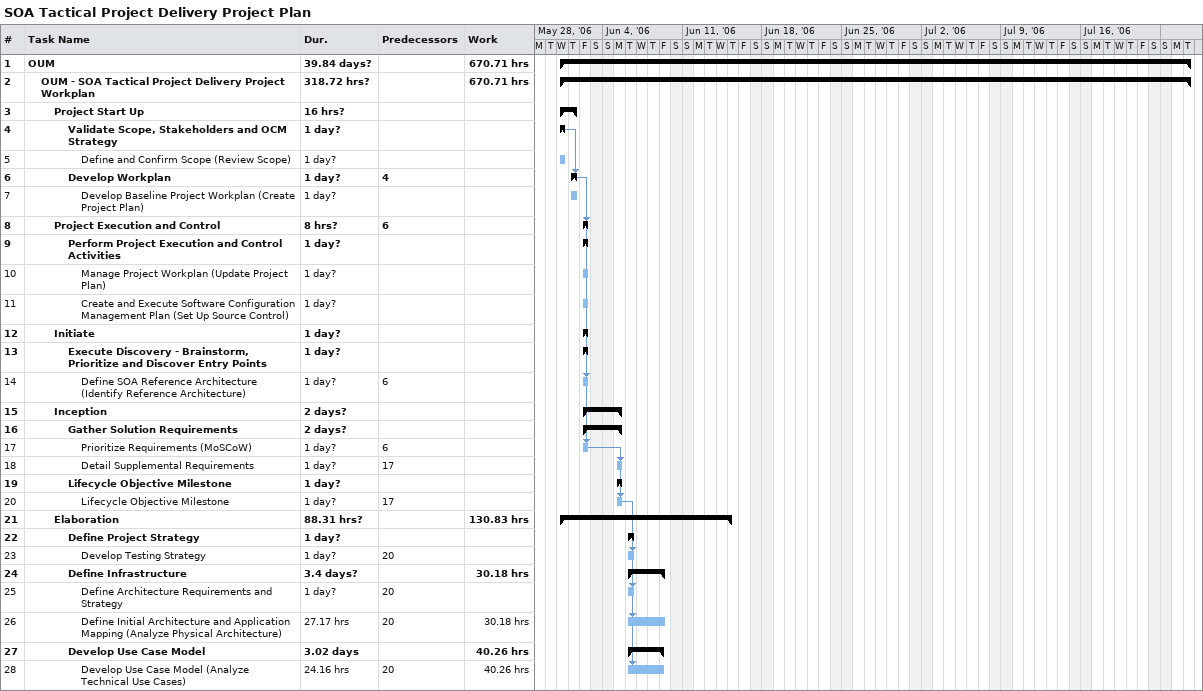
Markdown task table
SOA Tactical Project Delivery Project Plan

| ID | Level | Task | Duration | Start | Finish | Predecessors | Work (h) |
|---|---|---|---|---|---|---|---|
| 1 | 1 | **OUM** | 39.84d? | 2006-05-31 | 2006-07-25 |  | 670.71 |
| 2 | 2 | **OUM - SOA Tactical Project Delivery Project Workplan** | 318.72h? | 2006-05-31 | 2006-07-25 |  | 670.71 |
| 3 | 3 | **Project Start Up** | 16h? | 2006-05-31 | 2006-06-01 |  |  |
| 4 | 4 | **Validate Scope, Stakeholders and OCM Strategy** | 1d? | 2006-05-31 | 2006-05-31 |  |  |
| 5 | 5 | Define and Confirm Scope (Review Scope) | 1d? | 2006-05-31 | 2006-05-31 |  |  |
| 6 | 4 | **Develop Workplan** | 1d? | 2006-06-01 | 2006-06-01 | 4 |  |
| 7 | 5 | Develop Baseline Project Workplan (Create Project Plan) | 1d? | 2006-06-01 | 2006-06-01 |  |  |
| 8 | 3 | **Project Execution and Control** | 8h? | 2006-06-02 | 2006-06-02 | 6 |  |
| 9 | 4 | **Perform Project Execution and Control Activities** | 1d? | 2006-06-02 | 2006-06-02 |  |  |
| 10 | 5 | Manage Project Workplan (Update Project Plan) | 1d? | 2006-06-02 | 2006-06-02 |  |  |
| 11 | 5 | Create and Execute Software Configuration Management Plan (Set Up Source Control) | 1d? | 2006-06-02 | 2006-06-02 |  |  |
| 12 | 3 | **Initiate** | 1d? | 2006-06-02 | 2006-06-02 |  |  |
| 13 | 4 | **Execute Discovery - Brainstorm, Prioritize and Discover Entry Points** | 1d? | 2006-06-02 | 2006-06-02 |  |  |
| 14 | 5 | Define SOA Reference Architecture (Identify Reference Architecture) | 1d? | 2006-06-02 | 2006-06-02 | 6 |  |
| 15 | 3 | **Inception** | 2d? | 2006-06-02 | 2006-06-05 |  |  |
| 16 | 4 | **Gather Solution Requirements** | 2d? | 2006-06-02 | 2006-06-05 |  |  |
| 17 | 5 | Prioritize Requirements (MoSCoW) | 1d? | 2006-06-02 | 2006-06-02 | 6 |  |
| 18 | 5 | Detail Supplemental Requirements | 1d? | 2006-06-05 | 2006-06-05 | 17 |  |
| 19 | 4 | **Lifecycle Objective Milestone** | 1d? | 2006-06-05 | 2006-06-05 |  |  |
| 20 | 5 | Lifecycle Objective Milestone | 1d? | 2006-06-05 | 2006-06-05 | 17 |  |
| 21 | 3 | **Elaboration** | 88.31h? | 2006-05-31 | 2006-06-15 |  | 130.83 |
| 22 | 4 | **Define Project Strategy** | 1d? | 2006-06-06 | 2006-06-06 |  |  |
| 23 | 5 | Develop Testing Strategy | 1d? | 2006-06-06 | 2006-06-06 | 20 |  |
| 24 | 4 | **Define Infrastructure** | 3.4d? | 2006-06-06 | 2006-06-09 |  | 30.18 |
| 25 | 5 | Define Architecture Requirements and Strategy | 1d? | 2006-06-06 | 2006-06-06 | 20 |  |
| 26 | 5 | Define Initial Architecture and Application Mapping (Analyze Physical Architecture) | 27.17h | 2006-06-06 | 2006-06-09 | 20 | 30.18 |
| 27 | 4 | **Develop Use Case Model** | 3.02d | 2006-06-06 | 2006-06-09 |  | 40.26 |
| 28 | 5 | Develop Use Case Model (Analyze Technical Use Cases) | 24.16h | 2006-06-06 | 2006-06-09 | 20 | 40.26 |
